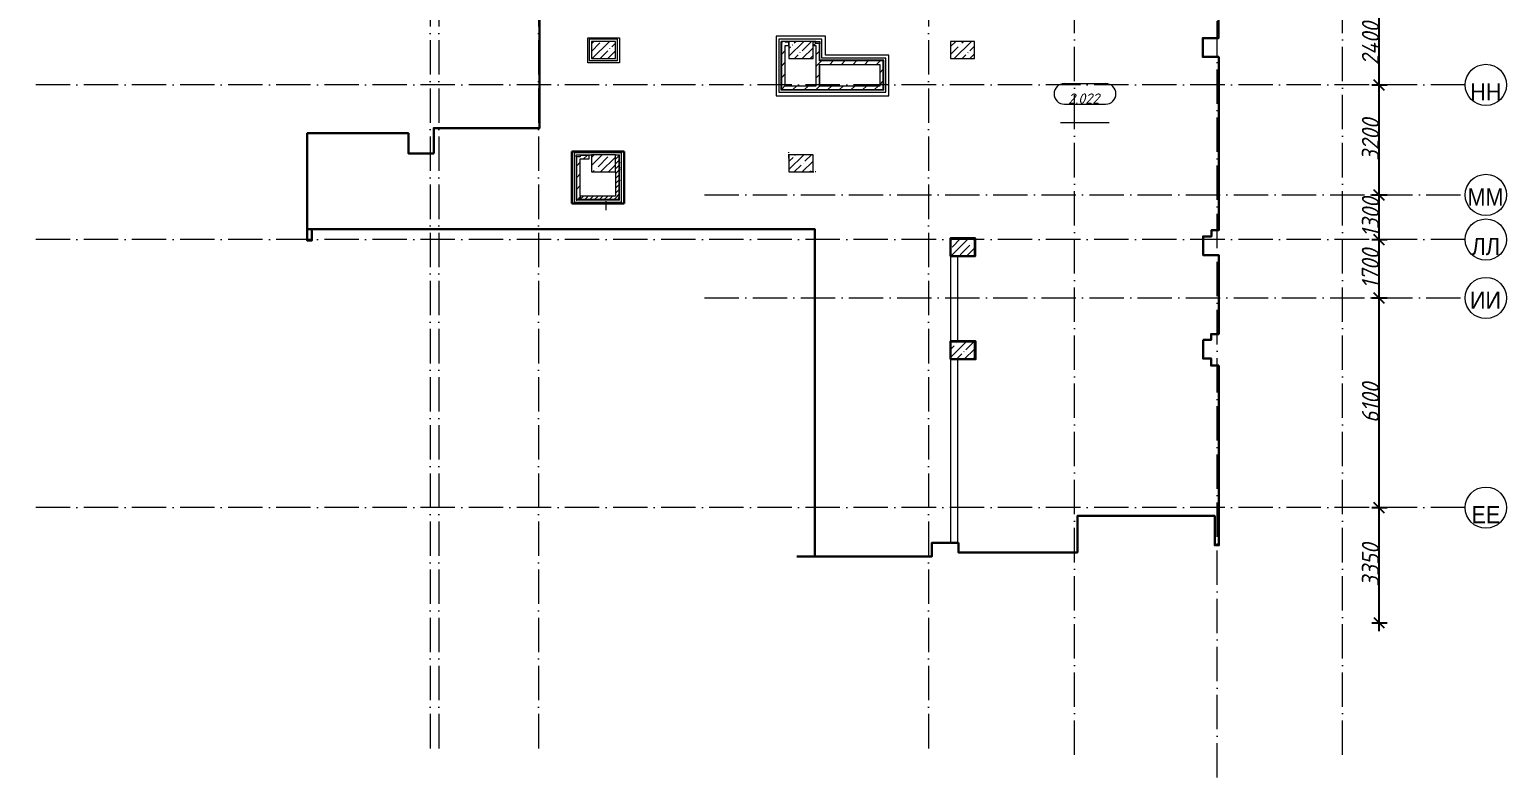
# Model space of a CAD drawing. Header units: millimetres. Extents: x 209 to 1046824, y -248937 to 510758.
# Drawn here: x 593326 to 636308, y 416132 to 437893 of the extents above; entities that cross this region are included whole.
import ezdxf

# ---------------------------------------------------------------- set-up
doc = ezdxf.new("R2010")
doc.units = ezdxf.units.MM
doc.linetypes.add('50_200_ШТРИХ_1Т_ш5_п1_п1_', pattern=[1400, 1000, -200, 0, -200])
for name, color, linetype, lineweight in [('A-ANNO-DIMS', 7, 'Continuous', 9), ('A-WALL', 7, 'Continuous', 5), ('A-WALL-FNSH-1', 7, 'Continuous', 5), ('A-WALL-IDEN', 7, 'Continuous', 9), ('I-WALL', 7, 'Continuous', 5), ('S-COLS', 7, 'Continuous', 9), ('S-COLS-1', 7, 'Continuous', 5), ('Размеры', 7, 'Continuous', 15)]:
    doc.layers.add(name, color=color, linetype=linetype, lineweight=lineweight)
for name, color, linetype, lineweight, true_color in [('A-AREA-IDEN-1', 7, 'Continuous', 9, 0xaaaaaa), ('A-DETL-7', 7, 'Continuous', 20, 0x01a6fe), ('I-WALL-15', 7, 'Continuous', 5, 0x787878), ('Оси-1', 7, 'Continuous', 20, 0xaaaaaa), ('Оси-2', 7, 'Continuous', 9, 0xaaaaaa), ('Оси-3', 7, '50_200_ШТРИХ_1Т_ш5_п1_п1_', 9, 0xaaaaaa)]:
    doc.layers.add(name, color=color, linetype=linetype, lineweight=lineweight, true_color=true_color)
doc.styles.add('Arial', font='arial.ttf', dxfattribs={"width": 0.9, "height": 500})
doc.styles.add('ISOCPEUR_I', font='isocpeui.ttf', dxfattribs={"height": 300})
doc.styles.add('ISOCPEUR_I_1', font='isocpeui.ttf', dxfattribs={"width": 0.9, "height": 500})
doc.dimstyles.new('ISO-2_5_0_9К_БОЛЬШОЙ', dxfattribs={"dimscale": 304.8, "dimtxt": 497.990588, "dimasz": 0.984252, "dimexe": 0.787402, "dimexo": 0, "dimgap": 0, "dimtad": 1, "dimdec": 0, "dimzin": 0, "dimdsep": 46, "dimtxsty": 'ISOCPEUR_I_1', "dimblk1": 'OBLIQUE', "dimblk2": 'OBLIQUE', "dimsah": 1, "dimcen": 0.09, "dimdle": 0.787402, "dimazin": 0, "dimtfac": 1, "dimtdec": 4, "dimtix": 1, "dimtmove": 0, "dimatfit": 3, "dimfxl": 1, "dimtvp": 1, "dimtolj": 1, "dimtzin": 0, "dimarcsym": 2})
pattern_1 = [(0, (526877.51, 367168.45), (406.4, 101.6), [6.706, -298.094, 6.706, -298.094, -1625.6]), (0, (526877.51, 367168.45), (406.4, 101.6), [-609.6, 6.706, -602.894, 6.706, -298.094, -711.2]), (0, (526877.51, 367168.45), (406.4, 101.6), [-1524, 6.706, -196.494, 6.706, -501.294]), (120, (527029.91, 367219.25), (-291.18818, 301.15272), [6.706, -298.094, 6.706, -298.094, -1625.6]), (120, (527029.91, 367219.25), (-291.18818, 301.15272), [-609.6, 6.706, -602.894, 6.706, -298.094, -711.2]), (120, (527029.91, 367219.25), (-291.18818, 301.15272), [-1524, 6.706, -196.494, 6.706, -501.294]), (240, (527080.71, 367422.45), (-115.21182, -402.75272), [6.706, -298.094, 6.706, -298.094, -1625.6]), (240, (527080.71, 367422.45), (-115.21182, -402.75272), [-609.6, 6.706, -602.894, 6.706, -298.094, -711.2]), (240, (527080.71, 367422.45), (-115.21182, -402.75272), [-1524, 6.706, -196.494, 6.706, -501.294])]
pattern_2 = [(45, (526877.51, 367168.45), (-70.71068, 70.71068), [])]
pattern_3 = [(45, (526877.5, 367168.45), (-169.70563, 169.70563), [])]

# ---------------------------------------------------------------- blocks, each defined once
blk = doc.blocks.new('BSC_Колонна _Прямоугольная - 500х700-V304-АИ_План этажа_Стены_2')
at = {"layer": 'S-COLS-1'}
h = blk.add_hatch(dxfattribs=at)
h.set_pattern_fill('FP_173', color=256, style=0, pattern_type=2)
h.set_pattern_definition([(315, (-64381.04, 93600), (228.0985, 228.0985), []), (315, (-64381.04, 93371.9), (228.0985, 228.0985), [403.225, -80.645, 6.706, -73.939])])
h.paths.add_polyline_path([(-250, 350), (-250, -350), (250, -350), (250, 350), (223, 350)])
for p, q in [((250, 350), (-250, 350)), ((-250, 350), (-250, -350)), ((250, -350), (250, 350)), ((-250, -350), (250, -350))]:
    blk.add_line(p, q, dxfattribs=at)
blk = doc.blocks.new('BSC_Колонна _Прямоугольная - 500х700-V305-АИ_План этажа_Стены_2')
at = {"layer": 'S-COLS-1'}
h = blk.add_hatch(dxfattribs=at)
h.set_pattern_fill('FP_174', color=256, style=0, pattern_type=2)
h.set_pattern_definition([(315, (-70131.04, 93600), (228.0985, 228.0985), []), (315, (-70131.04, 93371.9), (228.0985, 228.0985), [403.225, -80.645, 6.706, -73.939])])
h.paths.add_polyline_path([(-250, 350), (-250, -350), (250, -350), (250, 350), (168, 350)])
for p, q in [((250, 350), (-250, 350)), ((-250, 350), (-250, -350)), ((250, -350), (250, 350)), ((-250, -350), (250, -350))]:
    blk.add_line(p, q, dxfattribs=at)
blk = doc.blocks.new('BSC_Колонна _Прямоугольная - 500х700-V316-АИ_План этажа_Стены_2')
at = {"layer": 'S-COLS-1'}
h = blk.add_hatch(dxfattribs=at)
h.set_pattern_fill('FP_185', color=256, style=0, pattern_type=2)
h.set_pattern_definition([(315, (-61381.04, 93600), (228.0985, 228.0985), []), (315, (-61381.04, 93371.9), (228.0985, 228.0985), [403.225, -80.645, 6.706, -73.939])])
h.paths.add_polyline_path([(-250, 350), (-250, -350), (250, -350), (250, 350)])
for p, q in [((250, 350), (-250, 350)), ((-250, 350), (-250, -350)), ((250, -350), (250, 350)), ((-250, -350), (250, -350))]:
    blk.add_line(p, q, dxfattribs=at)
blk = doc.blocks.new('BSC_Колонна _Прямоугольная - 500х700-V357-АИ_План этажа_Стены_2')
at = {"layer": 'S-COLS-1'}
h = blk.add_hatch(dxfattribs=at)
h.set_pattern_fill('FP_216', color=256, style=0, pattern_type=2)
h.set_pattern_definition([(315, (-66830.7, 83150), (228.0985, 228.0985), []), (315, (-66830.7, 82921.9), (228.0985, 228.0985), [403.225, -80.645, 6.706, -73.939])])
h.paths.add_polyline_path([(-250, 350), (-250, -350), (250, -350), (250, 350)])
for p, q in [((250, 350), (-250, 350)), ((-250, 350), (-250, -350)), ((250, -350), (250, 350)), ((-250, -350), (250, -350))]:
    blk.add_line(p, q, dxfattribs=at)
blk = doc.blocks.new('BSC_Колонна _Прямоугольная - 500х700-V359-АИ_План этажа_Стены_2')
at = {"layer": 'S-COLS-1'}
h = blk.add_hatch(dxfattribs=at)
h.set_pattern_fill('FP_218', color=256, style=0, pattern_type=2)
h.set_pattern_definition([(315, (-70130.7, 83150), (228.0985, 228.0985), []), (315, (-70130.7, 82921.9), (228.0985, 228.0985), [403.225, -80.645, 6.706, -73.939])])
h.paths.add_polyline_path([(-250, 115), (-250, -350), (250, -350), (250, 350), (-250, 350)])
for p, q in [((250, 350), (-250, 350)), ((-250, 350), (-250, -350)), ((250, -350), (250, 350)), ((-250, -350), (250, -350))]:
    blk.add_line(p, q, dxfattribs=at)
blk = doc.blocks.new('BSC_Колонна _Прямоугольная - 500х700-V360-АИ_План этажа_Стены_2')
at = {"layer": 'S-COLS-1'}
h = blk.add_hatch(dxfattribs=at)
h.set_pattern_fill('FP_219', color=256, style=0, pattern_type=2)
h.set_pattern_definition([(315, (-70130.7, 88900), (228.0985, 228.0985), []), (315, (-70130.7, 88671.9), (228.0985, 228.0985), [403.225, -80.645, 6.706, -73.939])])
h.paths.add_polyline_path([(-250, 350), (-250, -350), (250, -350), (250, 350), (169, 350)])
for p, q in [((250, 350), (-250, 350)), ((-250, 350), (-250, -350)), ((250, -350), (250, 350)), ((-250, -350), (250, -350))]:
    blk.add_line(p, q, dxfattribs=at)
blk = doc.blocks.new('AAR_СКБ_Марка_помещения_1_5 ммп - Номер _ Площадь-27962135-АИ_План этажа_Стены_2')
at = {"layer": 'A-AREA-IDEN-1'}
for p, q in [((-2.99, 3), (3.01, 3)), ((-2.99, 0), (3.01, 0)), ((-3.53, -2.69), (3.53, -2.69))]:
    blk.add_line(p, q, dxfattribs=at)
for centre, start, end in [((-2.99, 1.5), 90, 270), ((3.01, 1.5), 270, 90)]:
    blk.add_arc(centre, 1.5, start, end, dxfattribs=at)
blk = doc.blocks.new('_Oblique')
at = {"color": 0, "linetype": 'ByBlock', "lineweight": -2}
blk.add_line((-0.5, -0.5), (0.5, 0.5), dxfattribs=at)
blk = doc.blocks.new('*D1873')
at = {"layer": 'A-ANNO-DIMS', "color": 0, "lineweight": -2, "transparency": 16777216}
for p, q in [((632389, 423982), (632841, 423982)), ((632601, 420392), (632601, 424222)), ((632389, 420632), (632841, 420632))]:
    blk.add_line(p, q, dxfattribs=at)
at = {"layer": 'Defpoints', "color": 0, "lineweight": 30, "transparency": 16777216}
for p in [(632389, 423982), (632601, 423982), (632389, 420632)]:
    blk.add_point(p, dxfattribs=at)
at = {"layer": 'A-ANNO-DIMS', "color": 0, "lineweight": -2, "transparency": 16777216, "xscale": 300, "yscale": 300, "zscale": 300}
for p, rotation in [((632601, 423982), 90), ((632601, 420632), 270)]:
    blk.add_blockref('_Oblique', p, dxfattribs=dict(at, rotation=rotation))
at = {"layer": 'A-ANNO-DIMS', "color": 0, "transparency": 16777216, "insert": (632351, 422307), "char_height": 500, "width": 1516.96, "attachment_point": 5, "rotation": 90, "style": 'ISOCPEUR_I_1'}
blk.add_mtext('\\A1;3350', dxfattribs=at)
blk = doc.blocks.new('*D1874')
at = {"layer": 'A-ANNO-DIMS', "color": 0, "lineweight": -2, "transparency": 16777216}
for p, q in [((632601, 423742), (632601, 430322)), ((632389, 430082), (632841, 430082)), ((632389, 423982), (632841, 423982))]:
    blk.add_line(p, q, dxfattribs=at)
at = {"layer": 'Defpoints', "color": 0, "lineweight": 30, "transparency": 16777216}
for p in [(632389, 430082), (632601, 430082), (632389, 423982)]:
    blk.add_point(p, dxfattribs=at)
at = {"layer": 'A-ANNO-DIMS', "color": 0, "lineweight": -2, "transparency": 16777216, "xscale": 300, "yscale": 300, "zscale": 300}
for p, rotation in [((632601, 430082), 90), ((632601, 423982), 270)]:
    blk.add_blockref('_Oblique', p, dxfattribs=dict(at, rotation=rotation))
at = {"layer": 'A-ANNO-DIMS', "color": 0, "transparency": 16777216, "insert": (632351, 427032), "char_height": 500, "width": 1402.04, "attachment_point": 5, "rotation": 90, "style": 'ISOCPEUR_I_1'}
blk.add_mtext('\\A1;6100', dxfattribs=at)
blk = doc.blocks.new('*D1875')
at = {"layer": 'A-ANNO-DIMS', "color": 0, "lineweight": -2, "transparency": 16777216}
for p, q in [((632601, 429842), (632601, 432022)), ((632389, 431782), (632841, 431782)), ((632389, 430082), (632841, 430082))]:
    blk.add_line(p, q, dxfattribs=at)
at = {"layer": 'Defpoints', "color": 0, "lineweight": 30, "transparency": 16777216}
for p in [(632389, 431782), (632601, 431782), (632389, 430082)]:
    blk.add_point(p, dxfattribs=at)
at = {"layer": 'A-ANNO-DIMS', "color": 0, "lineweight": -2, "transparency": 16777216, "xscale": 300, "yscale": 300, "zscale": 300}
for p, rotation in [((632601, 431782), 90), ((632601, 430082), 270)]:
    blk.add_blockref('_Oblique', p, dxfattribs=dict(at, rotation=rotation))
at = {"layer": 'A-ANNO-DIMS', "color": 0, "transparency": 16777216, "insert": (632348, 430932), "char_height": 500, "width": 1402.04, "attachment_point": 5, "rotation": 90, "style": 'ISOCPEUR_I_1'}
blk.add_mtext('\\A1;1700', dxfattribs=at)
blk = doc.blocks.new('*D1845')
at = {"layer": 'A-ANNO-DIMS', "color": 0, "lineweight": -2, "transparency": 16777216}
for p, q in [((632601, 431542), (632601, 433322)), ((632389, 433082), (632841, 433082)), ((632389, 431782), (632841, 431782))]:
    blk.add_line(p, q, dxfattribs=at)
at = {"layer": 'Defpoints', "color": 0, "lineweight": 30, "transparency": 16777216}
for p in [(632389, 433082), (632601, 433082), (632389, 431782)]:
    blk.add_point(p, dxfattribs=at)
at = {"layer": 'A-ANNO-DIMS', "color": 0, "lineweight": -2, "transparency": 16777216, "xscale": 300, "yscale": 300, "zscale": 300}
for p, rotation in [((632601, 433082), 90), ((632601, 431782), 270)]:
    blk.add_blockref('_Oblique', p, dxfattribs=dict(at, rotation=rotation))
at = {"layer": 'A-ANNO-DIMS', "color": 0, "transparency": 16777216, "insert": (632351, 432432), "char_height": 500, "width": 1402.04, "attachment_point": 5, "rotation": 90, "style": 'ISOCPEUR_I_1'}
blk.add_mtext('\\A1;1300', dxfattribs=at)
blk = doc.blocks.new('*D1846')
at = {"layer": 'A-ANNO-DIMS', "color": 0, "lineweight": -2, "transparency": 16777216}
for p, q in [((632389, 436282), (632841, 436282)), ((632601, 432842), (632601, 436522)), ((632389, 433082), (632841, 433082))]:
    blk.add_line(p, q, dxfattribs=at)
at = {"layer": 'Defpoints', "color": 0, "lineweight": 30, "transparency": 16777216}
for p in [(632389, 436282), (632601, 436282), (632389, 433082)]:
    blk.add_point(p, dxfattribs=at)
at = {"layer": 'A-ANNO-DIMS', "color": 0, "lineweight": -2, "transparency": 16777216, "xscale": 300, "yscale": 300, "zscale": 300}
for p, rotation in [((632601, 436282), 90), ((632601, 433082), 270)]:
    blk.add_blockref('_Oblique', p, dxfattribs=dict(at, rotation=rotation))
at = {"layer": 'A-ANNO-DIMS', "color": 0, "transparency": 16777216, "insert": (632351, 434682), "char_height": 500, "width": 1516.96, "attachment_point": 5, "rotation": 90, "style": 'ISOCPEUR_I_1'}
blk.add_mtext('\\A1;3200', dxfattribs=at)
blk = doc.blocks.new('*D1847')
at = {"layer": 'A-ANNO-DIMS', "color": 0, "lineweight": -2, "transparency": 16777216}
for p, q in [((632601, 436042), (632601, 438922)), ((632389, 438682), (632841, 438682)), ((632389, 436282), (632841, 436282))]:
    blk.add_line(p, q, dxfattribs=at)
at = {"layer": 'Defpoints', "color": 0, "lineweight": 30, "transparency": 16777216}
for p in [(632389, 438682), (632601, 438682), (632389, 436282)]:
    blk.add_point(p, dxfattribs=at)
at = {"layer": 'A-ANNO-DIMS', "color": 0, "lineweight": -2, "transparency": 16777216, "xscale": 300, "yscale": 300, "zscale": 300}
for p, rotation in [((632601, 438682), 90), ((632601, 436282), 270)]:
    blk.add_blockref('_Oblique', p, dxfattribs=dict(at, rotation=rotation))
at = {"layer": 'A-ANNO-DIMS', "color": 0, "transparency": 16777216, "insert": (632351, 437482), "char_height": 500, "width": 1562.92, "attachment_point": 5, "rotation": 90, "style": 'ISOCPEUR_I_1'}
blk.add_mtext('\\A1;2400', dxfattribs=at)
blk = doc.blocks.new('Ось сетки - Круг_Ø6_00__ISO-2_5_0_9K_-17386508-АИ_План этажа_Стены_3')
at = {"layer": 'Оси-1'}
blk.add_circle((0, 0), 3, dxfattribs=at)
blk = doc.blocks.new('*D1854')
at = {"layer": 'A-ANNO-DIMS', "color": 0, "lineweight": -2, "transparency": 16777216}
for p, q in [((632389, 423982), (632841, 423982)), ((632601, 420392), (632601, 424222)), ((632389, 420632), (632841, 420632))]:
    blk.add_line(p, q, dxfattribs=at)
at = {"layer": 'Defpoints', "color": 0, "lineweight": 30, "transparency": 16777216}
for p in [(632389, 423982), (632601, 423982), (632389, 420632)]:
    blk.add_point(p, dxfattribs=at)
at = {"layer": 'A-ANNO-DIMS', "color": 0, "lineweight": -2, "transparency": 16777216, "xscale": 300, "yscale": 300, "zscale": 300}
for p, rotation in [((632601, 423982), 90), ((632601, 420632), 270)]:
    blk.add_blockref('_Oblique', p, dxfattribs=dict(at, rotation=rotation))
at = {"layer": 'A-ANNO-DIMS', "color": 0, "transparency": 16777216, "insert": (632351, 422307), "char_height": 500, "width": 1516.96, "attachment_point": 5, "rotation": 90, "style": 'ISOCPEUR_I_1'}
blk.add_mtext('\\A1;3350', dxfattribs=at)
blk = doc.blocks.new('*D1855')
at = {"layer": 'A-ANNO-DIMS', "color": 0, "lineweight": -2, "transparency": 16777216}
for p, q in [((632601, 423742), (632601, 430322)), ((632389, 430082), (632841, 430082)), ((632389, 423982), (632841, 423982))]:
    blk.add_line(p, q, dxfattribs=at)
at = {"layer": 'Defpoints', "color": 0, "lineweight": 30, "transparency": 16777216}
for p in [(632389, 430082), (632601, 430082), (632389, 423982)]:
    blk.add_point(p, dxfattribs=at)
at = {"layer": 'A-ANNO-DIMS', "color": 0, "lineweight": -2, "transparency": 16777216, "xscale": 300, "yscale": 300, "zscale": 300}
for p, rotation in [((632601, 430082), 90), ((632601, 423982), 270)]:
    blk.add_blockref('_Oblique', p, dxfattribs=dict(at, rotation=rotation))
at = {"layer": 'A-ANNO-DIMS', "color": 0, "transparency": 16777216, "insert": (632351, 427032), "char_height": 500, "width": 1402.04, "attachment_point": 5, "rotation": 90, "style": 'ISOCPEUR_I_1'}
blk.add_mtext('\\A1;6100', dxfattribs=at)
blk = doc.blocks.new('*D1856')
at = {"layer": 'A-ANNO-DIMS', "color": 0, "lineweight": -2, "transparency": 16777216}
for p, q in [((632601, 429842), (632601, 432022)), ((632389, 431782), (632841, 431782)), ((632389, 430082), (632841, 430082))]:
    blk.add_line(p, q, dxfattribs=at)
at = {"layer": 'Defpoints', "color": 0, "lineweight": 30, "transparency": 16777216}
for p in [(632389, 431782), (632601, 431782), (632389, 430082)]:
    blk.add_point(p, dxfattribs=at)
at = {"layer": 'A-ANNO-DIMS', "color": 0, "lineweight": -2, "transparency": 16777216, "xscale": 300, "yscale": 300, "zscale": 300}
for p, rotation in [((632601, 431782), 90), ((632601, 430082), 270)]:
    blk.add_blockref('_Oblique', p, dxfattribs=dict(at, rotation=rotation))
at = {"layer": 'A-ANNO-DIMS', "color": 0, "transparency": 16777216, "insert": (632348, 430932), "char_height": 500, "width": 1402.04, "attachment_point": 5, "rotation": 90, "style": 'ISOCPEUR_I_1'}
blk.add_mtext('\\A1;1700', dxfattribs=at)
blk = doc.blocks.new('*D1857')
at = {"layer": 'A-ANNO-DIMS', "color": 0, "lineweight": -2, "transparency": 16777216}
for p, q in [((632601, 431542), (632601, 433322)), ((632389, 433082), (632841, 433082)), ((632389, 431782), (632841, 431782))]:
    blk.add_line(p, q, dxfattribs=at)
at = {"layer": 'Defpoints', "color": 0, "lineweight": 30, "transparency": 16777216}
for p in [(632389, 433082), (632601, 433082), (632389, 431782)]:
    blk.add_point(p, dxfattribs=at)
at = {"layer": 'A-ANNO-DIMS', "color": 0, "lineweight": -2, "transparency": 16777216, "xscale": 300, "yscale": 300, "zscale": 300}
for p, rotation in [((632601, 433082), 90), ((632601, 431782), 270)]:
    blk.add_blockref('_Oblique', p, dxfattribs=dict(at, rotation=rotation))
at = {"layer": 'A-ANNO-DIMS', "color": 0, "transparency": 16777216, "insert": (632351, 432432), "char_height": 500, "width": 1402.04, "attachment_point": 5, "rotation": 90, "style": 'ISOCPEUR_I_1'}
blk.add_mtext('\\A1;1300', dxfattribs=at)
blk = doc.blocks.new('*D1858')
at = {"layer": 'A-ANNO-DIMS', "color": 0, "lineweight": -2, "transparency": 16777216}
for p, q in [((632389, 436282), (632841, 436282)), ((632601, 432842), (632601, 436522)), ((632389, 433082), (632841, 433082))]:
    blk.add_line(p, q, dxfattribs=at)
at = {"layer": 'Defpoints', "color": 0, "lineweight": 30, "transparency": 16777216}
for p in [(632389, 436282), (632601, 436282), (632389, 433082)]:
    blk.add_point(p, dxfattribs=at)
at = {"layer": 'A-ANNO-DIMS', "color": 0, "lineweight": -2, "transparency": 16777216, "xscale": 300, "yscale": 300, "zscale": 300}
for p, rotation in [((632601, 436282), 90), ((632601, 433082), 270)]:
    blk.add_blockref('_Oblique', p, dxfattribs=dict(at, rotation=rotation))
at = {"layer": 'A-ANNO-DIMS', "color": 0, "transparency": 16777216, "insert": (632351, 434682), "char_height": 500, "width": 1516.96, "attachment_point": 5, "rotation": 90, "style": 'ISOCPEUR_I_1'}
blk.add_mtext('\\A1;3200', dxfattribs=at)
blk = doc.blocks.new('*D1859')
at = {"layer": 'A-ANNO-DIMS', "color": 0, "lineweight": -2, "transparency": 16777216}
for p, q in [((632601, 436042), (632601, 438922)), ((632389, 438682), (632841, 438682)), ((632389, 436282), (632841, 436282))]:
    blk.add_line(p, q, dxfattribs=at)
at = {"layer": 'Defpoints', "color": 0, "lineweight": 30, "transparency": 16777216}
for p in [(632389, 438682), (632601, 438682), (632389, 436282)]:
    blk.add_point(p, dxfattribs=at)
at = {"layer": 'A-ANNO-DIMS', "color": 0, "lineweight": -2, "transparency": 16777216, "xscale": 300, "yscale": 300, "zscale": 300}
for p, rotation in [((632601, 438682), 90), ((632601, 436282), 270)]:
    blk.add_blockref('_Oblique', p, dxfattribs=dict(at, rotation=rotation))
at = {"layer": 'A-ANNO-DIMS', "color": 0, "transparency": 16777216, "insert": (632351, 437482), "char_height": 500, "width": 1562.92, "attachment_point": 5, "rotation": 90, "style": 'ISOCPEUR_I_1'}
blk.add_mtext('\\A1;2400', dxfattribs=at)

msp = doc.modelspace()

# ---------------------------------------------------------------- hatches: boundary and pattern name
at = {"layer": 'I-WALL', "true_color": 0x000000}
h = msp.add_hatch(dxfattribs=at)
h.set_pattern_fill('FP_5', color=18, style=0, pattern_type=2)
h.set_pattern_definition(pattern_3)
h.paths.add_polyline_path([(615317.5, 436149.1), (615317.5, 437549.1), (615217.5, 437549.1), (615217.5, 436149.1)])
h = msp.add_hatch(dxfattribs=at)
h.set_pattern_fill('FP_5', color=18, style=0, pattern_type=2)
h.set_pattern_definition(pattern_3)
h.paths.add_polyline_path([(615317.5, 437429.1), (615426.5, 437429.1), (615426.5, 437529.1), (615317.5, 437529.1), (615317.5, 437467.8)])
h = msp.add_hatch(dxfattribs=at)
h.set_pattern_fill('FP_5', color=18, style=0, pattern_type=2)
h.set_pattern_definition(pattern_3)
h.paths.add_polyline_path([(616207.5, 437429.1), (616207.5, 437529.1), (616127.5, 437529.1), (616127.5, 437429.1)])
h = msp.add_hatch(dxfattribs=at)
h.set_pattern_fill('FP_5', color=18, style=0, pattern_type=2)
h.set_pattern_definition(pattern_3)
h.paths.add_polyline_path([(616307.5, 436149.1), (616307.5, 437489.1), (616207.5, 437489.1), (616207.5, 436149.1)])
h = msp.add_hatch(dxfattribs=at)
h.set_pattern_fill('FP_5', color=18, style=0, pattern_type=2)
h.set_pattern_definition(pattern_3)
h.paths.add_polyline_path([(618067.5, 436879.5), (618067.5, 436979.5), (616307.5, 436979.5), (616307.5, 436879.5), (616615.6, 436879.5)])
h = msp.add_hatch(dxfattribs=at)
h.set_pattern_fill('FP_5', color=18, style=0, pattern_type=2)
h.set_pattern_definition(pattern_3)
h.paths.add_polyline_path([(618167.5, 436249.1), (618167.5, 436979.5), (618067.5, 436979.5), (618067.5, 436249.1)])
h = msp.add_hatch(dxfattribs=at)
h.set_pattern_fill('FP_5', color=18, style=0, pattern_type=2)
h.set_pattern_definition(pattern_3)
h.paths.add_polyline_path([(616207.5, 436149.1), (616207.5, 436249.1), (615317.5, 436249.1), (615317.5, 436149.1), (615777.7, 436149.1)])
h = msp.add_hatch(dxfattribs=at)
h.set_pattern_fill('FP_5', color=18, style=0, pattern_type=2)
h.set_pattern_definition(pattern_3)
h.paths.add_polyline_path([(618167.5, 436149.1), (618167.5, 436249.1), (616307.5, 436249.1), (616307.5, 436149.1), (616615.6, 436149.1)])
h = msp.add_hatch(dxfattribs=at)
h.set_pattern_fill('FP_5', color=18, style=0, pattern_type=2)
h.set_pattern_definition(pattern_3)
h.paths.add_polyline_path([(609252.5, 432949.1), (609352.5, 432949.1), (609352.5, 434189.1), (609252.5, 434189.1)])
h = msp.add_hatch(dxfattribs=at)
h.set_pattern_fill('FP_5', color=18, style=0, pattern_type=2)
h.set_pattern_definition(pattern_3)
h.paths.add_polyline_path([(609352.5, 434129.1), (609617.5, 434129.1), (609617.5, 434229.1), (609352.5, 434229.1), (609352.5, 434189.1)])
h = msp.add_hatch(dxfattribs=at)
h.set_pattern_fill('FP_4', color=18, style=0, pattern_type=2)
h.set_pattern_definition(pattern_2)
h.paths.add_polyline_path([(610477.5, 433049.1), (610477.5, 434249.1), (610377.5, 434249.1), (610377.5, 433049.1)])
h = msp.add_hatch(dxfattribs=at)
h.set_pattern_fill('FP_4', color=18, style=0, pattern_type=2)
h.set_pattern_definition(pattern_2)
h.paths.add_polyline_path([(609352.5, 432949.1), (610477.5, 432949.1), (610477.5, 433049.1), (609352.5, 433049.1)])
at = {"layer": 'I-WALL-15', "true_color": 0x000000}
h = msp.add_hatch(dxfattribs=at)
h.set_pattern_fill('FP_3', color=18, style=0, pattern_type=2)
h.set_pattern_definition(pattern_1)
h.paths.add_polyline_path([(615217.5, 436129.1), (615217.5, 437549.1), (615197.5, 437549.1), (615197.5, 436129.1)])
h = msp.add_hatch(dxfattribs=at)
h.set_pattern_fill('FP_3', color=18, style=0, pattern_type=2)
h.set_pattern_definition(pattern_1)
h.paths.add_polyline_path([(615426.5, 437529.1), (615426.5, 437549.1), (615317.5, 437549.1), (615317.5, 437529.1)])
h = msp.add_hatch(dxfattribs=at)
h.set_pattern_fill('FP_3', color=18, style=0, pattern_type=2)
h.set_pattern_definition(pattern_1)
h.paths.add_polyline_path([(616207.5, 437529.1), (616207.5, 437549.1), (616127.5, 437549.1), (616127.5, 437529.1)])
h = msp.add_hatch(dxfattribs=at)
h.set_pattern_fill('FP_3', color=18, style=0, pattern_type=2)
h.set_pattern_definition(pattern_1)
h.paths.add_polyline_path([(616327.5, 436129.1), (616327.5, 436149.1), (616307.5, 436149.1), (616307.5, 436129.1)])
h.paths.add_polyline_path([(616327.5, 436249.1), (616327.5, 436879.5), (616307.5, 436879.5), (616307.5, 436249.1)])
h.paths.add_polyline_path([(616327.5, 436979.5), (616327.5, 437489.1), (616307.5, 437489.1), (616307.5, 436979.5)])
h = msp.add_hatch(dxfattribs=at)
h.set_pattern_fill('FP_3', color=18, style=0, pattern_type=2)
h.set_pattern_definition(pattern_1)
h.paths.add_polyline_path([(616327.5, 436979.5), (618167.5, 436979.5), (618167.5, 436999.5), (616327.5, 436999.5)])
h = msp.add_hatch(dxfattribs=at)
h.set_pattern_fill('FP_3', color=18, style=0, pattern_type=2)
h.set_pattern_definition(pattern_1)
h.paths.add_polyline_path([(618167.5, 436149.1), (618187.5, 436149.1), (618187.5, 436999.5), (618167.5, 436999.5), (618167.5, 436249.1)])
h = msp.add_hatch(dxfattribs=at)
h.set_pattern_fill('FP_3', color=18, style=0, pattern_type=2)
h.set_pattern_definition(pattern_1)
h.paths.add_polyline_path([(616307.5, 436129.1), (616307.5, 436149.1), (615217.5, 436149.1), (615217.5, 436129.1), (616207.5, 436129.1)])
h = msp.add_hatch(dxfattribs=at)
h.set_pattern_fill('FP_3', color=18, style=0, pattern_type=2)
h.set_pattern_definition(pattern_1)
h.paths.add_polyline_path([(618187.5, 436129.1), (618187.5, 436149.1), (616327.5, 436149.1), (616327.5, 436129.1), (616615.6, 436129.1)])
h = msp.add_hatch(dxfattribs=at)
h.set_pattern_fill('FP_3', color=18, style=0, pattern_type=2)
h.set_pattern_definition(pattern_1)
h.paths.add_polyline_path([(609252.5, 432929.1), (609252.5, 434189.1), (609232.5, 434189.1), (609232.5, 432929.1)])
h = msp.add_hatch(dxfattribs=at)
h.set_pattern_fill('FP_3', color=18, style=0, pattern_type=2)
h.set_pattern_definition(pattern_1)
h.paths.add_polyline_path([(609617.5, 434229.1), (609617.5, 434249.1), (609352.5, 434249.1), (609352.5, 434229.1)])
h = msp.add_hatch(dxfattribs=at)
h.set_pattern_fill('FP_3', color=18, style=0, pattern_type=2)
h.set_pattern_definition(pattern_1)
h.paths.add_polyline_path([(610477.5, 432949.1), (610497.5, 432949.1), (610497.5, 434249.1), (610477.5, 434249.1), (610477.5, 433049.1)])
h = msp.add_hatch(dxfattribs=at)
h.set_pattern_fill('FP_3', color=18, style=0, pattern_type=2)
h.set_pattern_definition(pattern_1)
h.paths.add_polyline_path([(609352.5, 432929.1), (610497.5, 432929.1), (610497.5, 432949.1), (609252.5, 432949.1), (609252.5, 432929.1)])
at = {"layer": 'S-COLS-1', "true_color": 0x000000}
h = msp.add_hatch(dxfattribs=at)
h.set_pattern_fill('FP_1', color=18, style=0, pattern_type=2)
h.set_pattern_definition([(45, (526877.5, 367168.45), (-228.0985, 228.0985), []), (45, (527105.6, 367168.45), (-228.0985, 228.0985), [403.225, -80.645, 6.706, -73.939])])
h.paths.add_polyline_path([(615427.5, 433749.1), (616127.5, 433749.1), (616127.5, 434249.1), (615427.5, 434249.1)])

# ---------------------------------------------------------------- linework, layer by layer
at = {"lineweight": 30}
for points in [[(610334.4, 445991.4), (610464.4, 445991.4), (610464.4, 445466.4), (610451.4, 445466.4), (610321.4, 445466.4), (610321.4, 443640.4), (610451.4, 443640.4), (610451.4, 443115.4), (610321.4, 443115.4), (610321.4, 440155.4), (608168.4, 440155.4), (608168.4, 435025.4), (605088.4, 435025.4), (605088.4, 434290.4)], [(627479.2, 428860.5), (627714.2, 428860.5), (627714.2, 429030.5), (627934.2, 429030.5), (627934.2, 431330.5), (627478.2, 431330.5), (627478.2, 431875.5), (627723.2, 431875.5), (627723.2, 432055.5), (627933.2, 432055.5), (627933.2, 437095.5), (627468.2, 437095.5), (627468.2, 437645.5), (627928.2, 437645.5), (627928.2, 440385.5)], [(605088.4, 434290.4), (604351.4, 434290.4), (604351.4, 434875.4), (601407.4, 434875.4), (601407.4, 432082.4), (602928.6, 432082.4)], [(601407.4, 432082.4), (601407.4, 431752.4), (601537.4, 431752.4), (601537.4, 432082.4)], [(601407.4, 432082.4), (616180.4, 432082.4), (616180.4, 422556.5)], [(627717.5, 428120.5), (627716.2, 428320.5), (627479.2, 428320.5), (627479.2, 428860.5)], [(627941.2, 428120.5), (627716.2, 428120.5)], [(627941.2, 428120.5), (627716.2, 428120.5), (627716.2, 428098.5)], [(627941.2, 428120.5), (627941.2, 423170.5)], [(615653.2, 422556.5), (619585.2, 422556.5), (619585.2, 422956.5), (620360.2, 422956.5), (620360.2, 422678.5), (623821.2, 422678.5), (623821.2, 423740.5), (627821.2, 423740.5), (627821.2, 422890.5), (627941.2, 422890.5), (627941.2, 423170.5), (627941.2, 423170.5)]]:
    msp.add_lwpolyline(points, dxfattribs=at)
at = {"color": 18, "lineweight": 30, "true_color": 0x000000}
for points in [[(620127.5, 431299.5), (620847.5, 431299.5), (620847.5, 431819.5), (620127.5, 431819.5)], [(620127.5, 428299.5), (620857.5, 428299.5), (620857.5, 428824.5), (620127.5, 428824.5)]]:
    msp.add_lwpolyline(points, close=True, dxfattribs=at)
at = {"layer": 'A-DETL-7', "color": 18, "true_color": 0x000000}
for p, q in [((609574, 437648.5), (610494, 437648.5)), ((609574, 436928.5), (609574, 437648.5)), ((610494, 437648.5), (610494, 436928.5)), ((615053.6, 437702.7), (615053.6, 435962.7)), ((616493.6, 437702.7), (615053.6, 437702.7)), ((616493.6, 437149.5), (616493.6, 437702.7)), ((618333.6, 437149.5), (616493.6, 437149.5)), ((618333.6, 435962.7), (618333.6, 437149.5)), ((610494, 436928.5), (609574, 436928.5)), ((615053.6, 435962.7), (618333.6, 435962.7))]:
    msp.add_line(p, q, dxfattribs=at)
at = {"layer": 'A-DETL-7', "color": 18, "lineweight": 30, "true_color": 0x000000}
for p, q in [((609112.5, 434349.1), (610632.5, 434349.1)), ((609112.5, 432829.1), (609112.5, 434349.1)), ((610632.5, 434349.1), (610632.5, 432829.1)), ((610632.5, 432829.1), (609112.5, 432829.1))]:
    msp.add_line(p, q, dxfattribs=at)
at = {"layer": 'A-WALL', "color": 18, "true_color": 0x000000}
for p, q in [((609617.5, 437609.1), (609617.5, 436989.1)), ((610437.5, 437609.1), (609617.5, 437609.1)), ((610437.5, 436989.1), (610437.5, 437609.1)), ((615137.5, 437609.1), (615137.5, 436069.1)), ((616387.5, 437609.1), (615137.5, 437609.1)), ((616387.5, 437059.5), (616387.5, 437609.1)), ((615197.5, 436129.1), (615197.5, 437549.1)), ((615217.5, 436149.1), (615217.5, 437549.1)), ((615317.5, 437549.1), (615317.5, 437529.1)), ((615426.5, 437529.1), (615317.5, 437529.1)), ((615426.5, 437549.1), (615427.5, 437549.1)), ((616207.5, 437529.1), (616127.5, 437529.1)), ((616207.5, 437549.1), (616327.5, 437549.1)), ((616307.5, 437489.1), (616307.5, 436979.5)), ((616327.5, 437549.1), (616327.5, 437489.1)), ((609617.5, 436989.1), (610437.5, 436989.1)), ((618167.5, 436979.5), (616307.5, 436979.5)), ((616307.5, 436879.5), (616307.5, 436249.1)), ((616307.5, 436879.5), (616327.5, 436879.5)), ((618247.5, 437059.5), (616387.5, 437059.5)), ((618167.5, 436149.1), (618167.5, 436979.5)), ((618247.5, 436069.1), (618247.5, 437059.5)), ((615137.5, 436069.1), (618247.5, 436069.1)), ((618187.5, 436129.1), (615197.5, 436129.1)), ((615217.5, 436149.1), (618167.5, 436149.1)), ((616307.5, 436249.1), (616327.5, 436249.1)), ((609172.5, 434309.1), (609172.5, 432869.1)), ((610557.5, 434309.1), (609172.5, 434309.1)), ((609232.5, 434189.1), (609232.5, 434249.1)), ((609232.5, 434249.1), (609677.5, 434249.1)), ((609252.5, 432949.1), (609252.5, 434189.1)), ((609617.5, 434229.1), (609352.5, 434229.1)), ((610377.5, 434249.1), (610497.5, 434249.1)), ((610477.5, 434249.1), (610477.5, 432949.1)), ((610497.5, 432929.1), (610497.5, 434249.1)), ((610557.5, 432869.1), (610557.5, 434309.1)), ((615427.5, 434309.1), (615427.5, 434329.1)), ((615427.5, 434269.1), (615427.5, 434249.1)), ((616127.5, 433749.1), (616147.5, 433749.1)), ((616207.5, 433749.1), (616187.5, 433749.1)), ((609172.5, 432869.1), (610557.5, 432869.1)), ((610477.5, 432949.1), (609252.5, 432949.1)), ((610497.5, 432929.1), (609252.5, 432929.1)), ((609352.5, 433049.1), (609352.5, 432949.1))]:
    msp.add_line(p, q, dxfattribs=at)
at = {"layer": 'A-WALL-FNSH-1', "color": 18, "true_color": 0x000000}
for p, q in [((615426.5, 437549.1), (615197.5, 437549.1)), ((615317.5, 436249.1), (615317.5, 437429.1)), ((615317.5, 437429.1), (615426.5, 437429.1)), ((615426.5, 437429.1), (615426.5, 437549.1)), ((616207.5, 437549.1), (616127.5, 437549.1)), ((616127.5, 437429.1), (616207.5, 437429.1)), ((616207.5, 437489.1), (616207.5, 437549.1)), ((616327.5, 437489.1), (616207.5, 437489.1)), ((616207.5, 437429.1), (616207.5, 436249.1)), ((616327.5, 436999.5), (616327.5, 437489.1)), ((618187.5, 436999.5), (616327.5, 436999.5)), ((616327.5, 436249.1), (616327.5, 436879.5)), ((616327.5, 436879.5), (618067.5, 436879.5)), ((618067.5, 436879.5), (618067.5, 436249.1)), ((618187.5, 436129.1), (618187.5, 436999.5)), ((616207.5, 436249.1), (615317.5, 436249.1)), ((618067.5, 436249.1), (616327.5, 436249.1)), ((609232.5, 434189.1), (609232.5, 432929.1)), ((609352.5, 434189.1), (609232.5, 434189.1)), ((609352.5, 434249.1), (609352.5, 434189.1)), ((609352.5, 433049.1), (609352.5, 434129.1)), ((609352.5, 434129.1), (609617.5, 434129.1)), ((609617.5, 434129.1), (609617.5, 434249.1)), ((615427.5, 434269.1), (615427.5, 434269.1)), ((615427.5, 434149.1), (615427.5, 434269.1)), ((610377.5, 433749.1), (610377.5, 433049.1)), ((616127.5, 433749.1), (616027.5, 433749.1)), ((609232.5, 432929.1), (609252.5, 432929.1)), ((610377.5, 433049.1), (609352.5, 433049.1))]:
    msp.add_line(p, q, dxfattribs=at)
at = {"layer": 'A-WALL-IDEN', "color": 18, "true_color": 0x000000}
msp.add_line((610100, 432899.1), (610100, 432633), dxfattribs=at)
at = {"layer": 'S-COLS-1', "color": 18, "true_color": 0x000000}
for p, q in [((616127.5, 434249.1), (615427.5, 434249.1)), ((615427.5, 434249.1), (615427.5, 433749.1)), ((616127.5, 433749.1), (616127.5, 434249.1)), ((615427.5, 433749.1), (616127.5, 433749.1))]:
    msp.add_line(p, q, dxfattribs=at)
at = {"layer": 'Оси-3'}
for p, q in [((604990.4, 459982.3), (604990.4, 416790.5)), ((605240.4, 459982.3), (605240.4, 416790.5)), ((608140.4, 459982.3), (608140.4, 416790.5)), ((619490.4, 459982.3), (619490.4, 416790.5)), ((623740.4, 416790.5), (623740.4, 459982.3)), ((627890.4, 416132.4), (627890.4, 459982.3)), ((631540.4, 416790.5), (631540.4, 459982.3)), ((635108.4, 436282.4), (593326.4, 436282.4)), ((612971.7, 433082.4), (635108.4, 433082.4)), ((635108.4, 431782.4), (593326.4, 431782.4)), ((612971.7, 430082.4), (635108.4, 430082.4)), ((635108.4, 423982.4), (593326.4, 423982.4))]:
    msp.add_line(p, q, dxfattribs=at)
at = {"layer": 'Размеры', "color": 18, "true_color": 0x000000}
for p, q in [((620127.5, 431299.5), (620127.5, 428824.5)), ((620327.5, 431299.5), (620327.5, 428824.5))]:
    msp.add_line(p, q, dxfattribs=at)
at = {"layer": 'Размеры'}
for p, q in [((620127.5, 428299.5), (620127.5, 422956.5)), ((620327.5, 428299.5), (620327.5, 422956.5))]:
    msp.add_line(p, q, dxfattribs=at)

# ---------------------------------------------------------------- block references
at = {"layer": 'A-AREA-IDEN-1', "color": 18, "true_color": 0x000000, "xscale": 199.9999999999999, "yscale": 199.9999999999999, "zscale": 199.9999999999999}
msp.add_blockref('AAR_СКБ_Марка_помещения_1_5 ммп - Номер _ Площадь-27962135-АИ_План этажа_Стены_2', (624040.6, 435722), dxfattribs=at)
at = {"layer": 'S-COLS', "color": 18, "true_color": 0x000000, "rotation": 89.9999999999999}
for name, p in [('BSC_Колонна _Прямоугольная - 500х700-V359-АИ_План этажа_Стены_2', (610027.5, 437299.1)), ('BSC_Колонна _Прямоугольная - 500х700-V360-АИ_План этажа_Стены_2', (615777.5, 437299.1)), ('BSC_Колонна _Прямоугольная - 500х700-V305-АИ_План этажа_Стены_2', (620477.5, 437299.5)), ('BSC_Колонна _Прямоугольная - 500х700-V357-АИ_План этажа_Стены_2', (610027.5, 433999.1)), ('BSC_Колонна _Прямоугольная - 500х700-V304-АИ_План этажа_Стены_2', (620477.5, 431549.5)), ('BSC_Колонна _Прямоугольная - 500х700-V316-АИ_План этажа_Стены_2', (620477.5, 428549.5))]:
    msp.add_blockref(name, p, dxfattribs=at)
at = {"layer": 'Оси-1', "xscale": 199.9999999999999, "yscale": 199.9999999999999, "zscale": 199.9999999999999}
for p, rotation in [((635708.4, 436282.4), 89.9999999999998), ((635708.4, 433082.4), 269.9999999999995), ((635708.4, 431782.4), 89.9999999999998), ((635708.4, 430082.4), 269.9999999999995), ((635708.4, 423982.4), 89.9999999999998)]:
    msp.add_blockref('Ось сетки - Круг_Ø6_00__ISO-2_5_0_9K_-17386508-АИ_План этажа_Стены_3', p, dxfattribs=dict(at, rotation=rotation))

# ---------------------------------------------------------------- texts
at = {"layer": 'A-AREA-IDEN-1', "color": 18, "true_color": 0x000000, "insert": (624005.8, 435734.3), "char_height": 300, "width": 952, "attachment_point": 8, "line_spacing_factor": 1.139951, "style": 'ISOCPEUR_I'}
msp.add_mtext('\\pxqc,t8.46667,16.93333,25.4,33.86667,42.33333,50.8,59.26667,67.73333,76.2,84.66667,93.13333,101.6,110.06667,118.53333,127,135.46667,143.93333,152.4,160.86667,169.33333,177.8,186.26667,194.73333,203.2,211.66667,220.13333,228.6,237.06667,245.53333,254,262.46667,270.93333;{2.022}', dxfattribs=at)
at = {"layer": 'Оси-2', "char_height": 500, "attachment_point": 5, "line_spacing_factor": 0.936439, "style": 'Arial'}
for s, insert, width in [('\\pxqc,t4.572,9.144,13.716,18.288,22.86,27.432,32.004,36.576,41.148,45.72,50.292,54.864,59.436,64.008,68.58,73.152,77.724,82.296,86.868,91.44,96.012,100.584,105.156,109.728,114.3,118.872,123.444,128.016,132.588,137.16,141.732,146.304;{НН}', (635708.1, 436079.5), 916.2), ('\\pxqc,t4.572,9.144,13.716,18.288,22.86,27.432,32.004,36.576,41.148,45.72,50.292,54.864,59.436,64.008,68.58,73.152,77.724,82.296,86.868,91.44,96.012,100.584,105.156,109.728,114.3,118.872,123.444,128.016,132.588,137.16,141.732,146.304;{ММ}', (635696.9, 433020.7), 1036.8), ('\\pxqc,t4.572,9.144,13.716,18.288,22.86,27.432,32.004,36.576,41.148,45.72,50.292,54.864,59.436,64.008,68.58,73.152,77.724,82.296,86.868,91.44,96.012,100.584,105.156,109.728,114.3,118.872,123.444,128.016,132.588,137.16,141.732,146.304;{ЛЛ}', (635707.2, 431579.5), 846), ('\\pxqc,t4.572,9.144,13.716,18.288,22.86,27.432,32.004,36.576,41.148,45.72,50.292,54.864,59.436,64.008,68.58,73.152,77.724,82.296,86.868,91.44,96.012,100.584,105.156,109.728,114.3,118.872,123.444,128.016,132.588,137.16,141.732,146.304;{ИИ}', (635697.8, 430020.7), 916.2), ('\\pxqc,t4.572,9.144,13.716,18.288,22.86,27.432,32.004,36.576,41.148,45.72,50.292,54.864,59.436,64.008,68.58,73.152,77.724,82.296,86.868,91.44,96.012,100.584,105.156,109.728,114.3,118.872,123.444,128.016,132.588,137.16,141.732,146.304;{ЕЕ}', (635707.2, 423779.5), 846)]:
    msp.add_mtext(s, dxfattribs=dict(at, insert=insert, width=width))

# ---------------------------------------------------------------- dimensions: what is measured, and where the dimension line sits
at = {"layer": 'A-ANNO-DIMS'}
for base, p1, p2, override, picture, middle in [((632600.8, 438682.4), (632388.7, 436282.4), (632388.7, 438682.4), {"dimpost": '<>', "dimfxl": 2400}, '*D1847', (632350.8, 437482.4)), ((632600.8, 438682.4), (632388.7, 436282.4), (632388.7, 438682.4), {"dimpost": '<>', "dimfxl": 2400}, '*D1859', (632350.8, 437482.4)), ((632600.8, 436282.4), (632388.7, 433082.4), (632388.7, 436282.4), {"dimpost": '<>', "dimfxl": 3200}, '*D1846', (632350.8, 434682.4)), ((632600.8, 436282.4), (632388.7, 433082.4), (632388.7, 436282.4), {"dimpost": '<>', "dimfxl": 3200}, '*D1858', (632350.8, 434682.4)), ((632600.8, 433082.4), (632388.7, 431782.4), (632388.7, 433082.4), {"dimpost": '<>', "dimfxl": 1300}, '*D1845', (632350.8, 432432.4)), ((632600.8, 433082.4), (632388.7, 431782.4), (632388.7, 433082.4), {"dimpost": '<>', "dimfxl": 1300}, '*D1857', (632350.8, 432432.4)), ((632600.8, 431782.4), (632388.7, 430082.4), (632388.7, 431782.4), {"dimpost": '<>', "dimfxl": 1700}, '*D1875', (632347.6, 430932.4)), ((632600.8, 431782.4), (632388.7, 430082.4), (632388.7, 431782.4), {"dimpost": '<>', "dimfxl": 1700}, '*D1856', (632347.6, 430932.4)), ((632600.8, 430082.4), (632388.7, 423982.4), (632388.7, 430082.4), {"dimpost": '<>', "dimfxl": 6100}, '*D1874', (632350.8, 427032.4)), ((632600.8, 430082.4), (632388.7, 423982.4), (632388.7, 430082.4), {"dimpost": '<>', "dimfxl": 6100}, '*D1855', (632350.8, 427032.4)), ((632600.8, 423982.4), (632388.7, 420632.4), (632388.7, 423982.4), {"dimpost": '<>', "dimfxl": 3350}, '*D1873', (632350.8, 422307.4)), ((632600.8, 423982.4), (632388.7, 420632.4), (632388.7, 423982.4), {"dimpost": '<>', "dimfxl": 3350}, '*D1854', (632350.8, 422307.4))]:
    dim = msp.add_linear_dim(base=base, p1=p1, p2=p2, angle=90, dimstyle='ISO-2_5_0_9К_БОЛЬШОЙ', override=override, dxfattribs=at)
    dim.commit()
    dim.dimension.update_dxf_attribs({"geometry": picture, "text_midpoint": middle})

doc.saveas('drawing.dxf')
